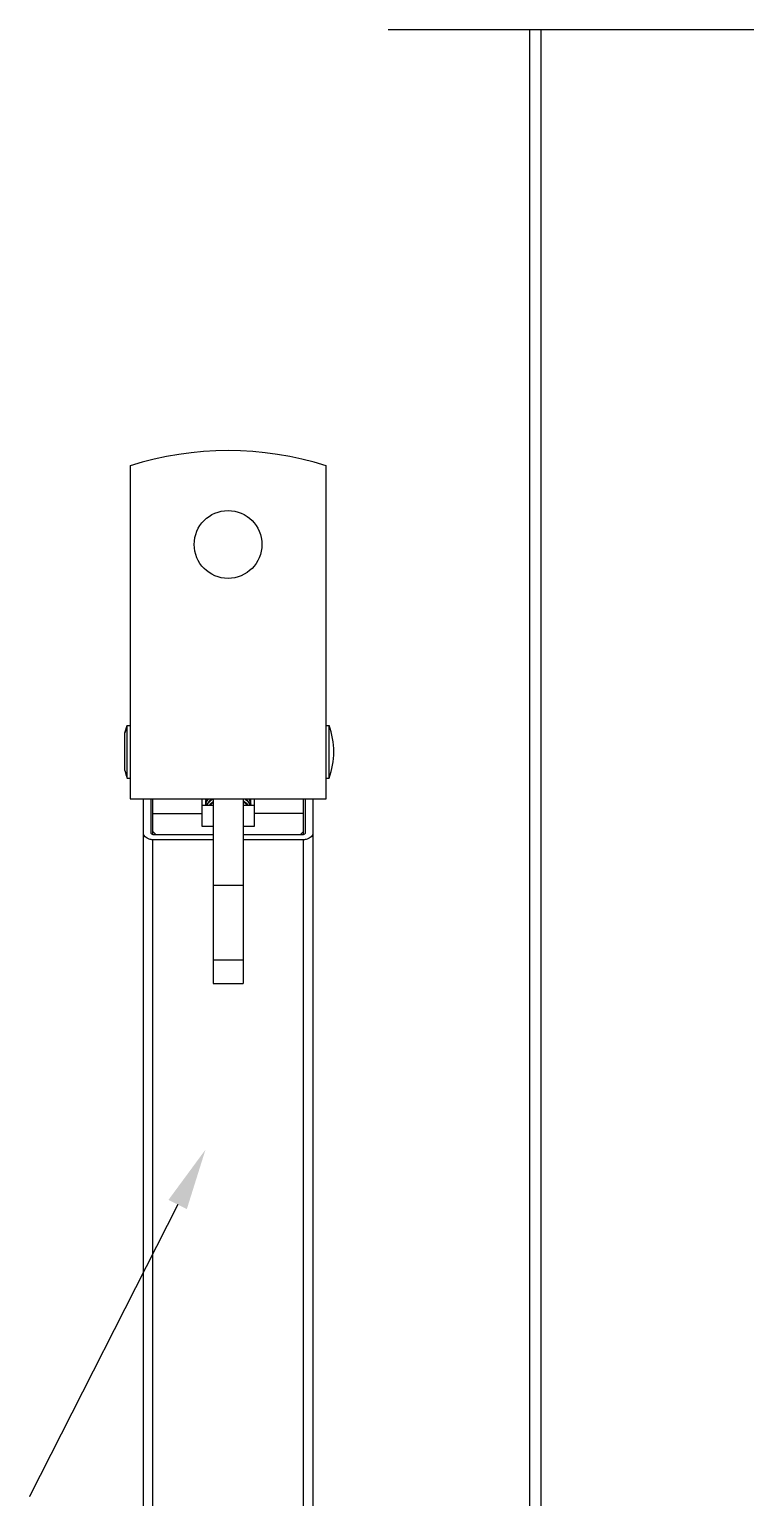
# Model space of a CAD drawing. Extents: x 815029915 to 815825525, y 579155098 to 579748855.
# Drawn here: x 815613729 to 815614699, y 579342781 to 579344768 of the extents above; entities that cross this region are included whole.
import ezdxf

# ---------------------------------------------------------------- set-up
doc = ezdxf.new("R2010")
doc.units = 0
doc.header["$LTSCALE"] = 100
doc.header["$MEASUREMENT"] = 0
doc.layers.add('02___PRT_ALL_AXES', color=7, linetype='Continuous')

msp = doc.modelspace()

# ---------------------------------------------------------------- linework, layer by layer
at = {"color": 7, "linetype": 'Continuous'}
for p, q in [((815614215, 579344767.8), (815615010.6, 579344767.8)), ((815614406.4, 579344767.8), (815614406.4, 579340690.6)), ((815614421.7, 579344767.8), (815614421.7, 579340690.6)), ((815613865.9, 579344177.3), (815613865.9, 579343726.4)), ((815614131, 579343726.4), (815614131, 579344177.3)), ((815613861.8, 579343825.8), (815613865.9, 579343825.8)), ((815614131, 579343825.8), (815614135.1, 579343825.8)), ((815613861.8, 579343754.4), (815613865.9, 579343754.4)), ((815614131, 579343754.4), (815614135.1, 579343754.4)), ((815613865.9, 579343726.4), (815614131, 579343726.4)), ((815613883.7, 579342024.3), (815613883.7, 579343726.4)), ((815613893.9, 579343726.4), (815613893.9, 579343680)), ((815613896.5, 579343678.2), (815613896.5, 579343726.4)), ((815613962.8, 579343726.4), (815613962.8, 579343689.4)), ((815613978.1, 579343726.4), (815613978.1, 579343476.3)), ((815614018.8, 579343726.4), (815614018.8, 579343476.3)), ((815614019, 579343718), (815614018.9, 579343718)), ((815614034.1, 579343689.4), (815614034.1, 579343726.4)), ((815614100.4, 579343678.2), (815614100.4, 579343726.4)), ((815614103, 579343680), (815614103, 579343726.4)), ((815614113.2, 579343726.4), (815614113.2, 579342024.3)), ((815613896.5, 579343706.4), (815613962.8, 579343706.4)), ((815614100.4, 579343706.4), (815614034.1, 579343706.4)), ((815613896.5, 579343678.2), (815613978.1, 579343678.2)), ((815613896.5, 579342022.3), (815613896.5, 579343671)), ((815613978.1, 579343671), (815613896.5, 579343671)), ((815614018.8, 579343678.2), (815614100.4, 579343678.2)), ((815614100.4, 579343671), (815614018.8, 579343671)), ((815614100.4, 579342022.3), (815614100.4, 579343671)), ((815613978.1, 579343609.4), (815614018.8, 579343609.4)), ((815613978.1, 579343508.5), (815614018.8, 579343508.5)), ((815613978.1, 579343476.3), (815614018.8, 579343476.3))]:
    msp.add_line(p, q, dxfattribs=at)
at = {"color": 4, "linetype": 'ByBlock', "lineweight": -2}
msp.add_line((815613729.4, 579342782.1), (815613729.2, 579342782.1), dxfattribs=at)
at = {"color": 7, "linetype": 'Continuous'}
for points in [[(815613893.9, 579343680), (815613894.1, 579343679.4), (815613894.7, 579343678.8), (815613895.5, 579343678.4), (815613896.5, 579343678.2)], [(815614100.4, 579343678.2), (815614101.4, 579343678.4), (815614102.2, 579343678.8), (815614102.8, 579343679.4), (815614103, 579343680)]]:
    msp.add_lwpolyline(points, dxfattribs=at)
at = {"color": 4, "linetype": 'ByBlock', "lineweight": -2}
msp.add_lwpolyline([(815613930.1, 579343177.3), (815613729.4, 579342782.1)], dxfattribs=at)
at = {"color": 7, "linetype": 'Continuous'}
for centre, radius, start, end in [((815613998.4, 579343755.8), 441.8, 72.5364, 107.4636), ((815613984.3, 579343725.9), 16.5, 178.3603, 179.9995), ((815613984.5, 579343725.9), 16.6, 180.0173, 187.5323), ((815613984.5, 579343721.6), 16.6, 172.4831, 179.9828), ((815613984.6, 579343720.5), 16.8, 170.629, 176.2824), ((815613984.4, 579343720.5), 16.5, 176.2903, 179.9967), ((815613984.5, 579343720.5), 16.6, 180.0172, 187.5235), ((815613984.6, 579343716.2), 16.8, 172.4824, 173.9962), ((815613984.9, 579343721.5), 17, 165.7648, 172.4748), ((815613984.9, 579343716.1), 17, 165.7644, 172.4657), ((815613985.1, 579343720.4), 17.2, 162.4874, 170.6013), ((815613985.1, 579343715), 17.3, 162.4837, 170.2332), ((815613985.2, 579343721.4), 17.4, 163.4415, 165.7729), ((815613985.3, 579343716), 17.5, 162.5052, 165.7688), ((815613985.7, 579343720.2), 17.9, 159.7302, 162.506), ((815613994.9, 579343697.1), 30.2, 124.0244, 124.6459), ((815614004.2, 579343697.7), 28.7, 58.2813, 59.0616), ((815614014.1, 579343718.7), 14.9, 15.3229, 16.4114), ((815614014.4, 579343718.8), 14.6, 8.8281, 15.3359), ((815614014.6, 579343723.2), 14.4, 4.3664, 12.8789), ((815614014.8, 579343724.3), 14.2, 0.024, 8.5353), ((815614014.8, 579343723.2), 14.2, 351.1841, 359.9741), ((815614014.8, 579343718.9), 14.2, 0.0261, 8.822), ((815614014.9, 579343723.2), 14.1, 0.0047, 4.3398), ((815614014.9, 579343717.8), 14.1, 0.4275, 4.3387)]:
    msp.add_arc(centre, radius, start, end, dxfattribs=at)
for points in [[(815613971.2, 579343726.4), (815613970.1, 579343724.8), (815613969.2, 579343723.1), (815613968.6, 579343721.3)], [(815613968.6, 579343720.2), (815613969.4, 579343722.4), (815613970.5, 579343724.6), (815613972, 579343726.4)], [(815613977.7, 579343722), (815613976, 579343720.8), (815613974.4, 579343719.5), (815613973.1, 579343717.9)], [(815613974.1, 579343718), (815613975.3, 579343719.1), (815613976.6, 579343720.1), (815613978, 579343721.1)], [(815614028.5, 579343723), (815614028.1, 579343724.1), (815614027.6, 579343725.3), (815614027, 579343726.4)]]:
    msp.add_open_spline(points, degree=3, dxfattribs=at)
for points, knots in [([(815613976.4, 579343726.4), (815613975.6, 579343725.8), (815613972.8, 579343723.4), (815613970.6, 579343720.4), (815613969.4, 579343717.9)], [0, 0, 0, 0, 0.264129, 1, 1, 1, 1]), ([(815613970, 579343717.9), (815613970.4, 579343718.7), (815613972.5, 579343722.1), (815613975.5, 579343724.8), (815613977.9, 579343726.5)], [0, 0, 0, 0, 0.237509, 1, 1, 1, 1]), ([(815614025.4, 579343717.9), (815614024.9, 579343718.5), (815614023.1, 579343720.6), (815614020.8, 579343722.3), (815614018.9, 579343723.4)], [0, 0, 0, 0, 0.238298, 1, 1, 1, 1]), ([(815614019.3, 579343722.1), (815614019.8, 579343721.8), (815614021.6, 579343720.6), (815614023.3, 579343719.1), (815614024.5, 579343717.9)], [0, 0, 0, 0, 0.259883, 1, 1, 1, 1]), ([(815614021, 579343726.4), (815614021.8, 579343725.8), (815614024.6, 579343723.5), (815614026.9, 579343720.4), (815614027.9, 579343717.9)], [0, 0, 0, 0, 0.268325, 1, 1, 1, 1]), ([(815614028.3, 579343717.9), (815614028.1, 579343718.7), (815614026.7, 579343722), (815614024.4, 579343724.7), (815614022.3, 579343726.4)], [0, 0, 0, 0, 0.236582, 1, 1, 1, 1]), ([(815614026.3, 579343726.4), (815614026.7, 579343725.8), (815614028.1, 579343723.5), (815614028.9, 579343720.9), (815614029, 579343718.9)], [0, 0, 0, 0, 0.260499, 1, 1, 1, 1]), ([(815613896.5, 579343671), (815613894.8, 579343671), (815613889.5, 579343671.5), (815613883.7, 579343676.2), (815613883.7, 579343680)], [0, 0, 0, 0, 0.300361, 1, 1, 1, 1]), ([(815614113.2, 579343680), (815614113.2, 579343676.2), (815614107.4, 579343671.5), (815614102.1, 579343671), (815614100.4, 579343671)], [0, 0, 0, 0, 0.699639, 1, 1, 1, 1])]:
    msp.add_open_spline(points, degree=3, knots=knots, dxfattribs=at)
at = {"color": 4}
msp.add_solid([(815613917.7, 579343183.6), (815613967.8, 579343251.6), (815613942.5, 579343171)], dxfattribs=at)
at = {"layer": '02___PRT_ALL_AXES', "color": 7, "linetype": 'Continuous'}
for p, q in [((815613858.6, 579343815.6), (815613861.8, 579343825.8)), ((815613858.6, 579343764.6), (815613858.6, 579343815.6)), ((815613861.8, 579343754.4), (815613861.8, 579343825.8)), ((815613861.8, 579343825.8), (815613865.9, 579343825.8)), ((815614131, 579343825.8), (815614135.1, 579343825.8)), ((815614135.1, 579343754.4), (815614135.1, 579343825.8)), ((815613858.6, 579343764.6), (815613861.8, 579343754.4)), ((815613861.8, 579343754.4), (815613865.9, 579343754.4)), ((815614131, 579343754.4), (815614135.1, 579343754.4)), ((815613962.8, 579343717.9), (815613978.1, 579343717.9)), ((815614018.8, 579343717.9), (815614034.1, 579343717.9)), ((815613962.8, 579343689.4), (815613978.1, 579343689.4)), ((815614018.8, 579343689.4), (815614034.1, 579343689.4)), ((815613900.5, 579343678.2), (815613896.5, 579343682.3)), ((815614100.4, 579343682.3), (815614096.4, 579343678.2))]:
    msp.add_line(p, q, dxfattribs=at)
msp.add_circle((815613998.4, 579344070.6), 45.9, dxfattribs=at)
for centre, start, end in [((815613957.3, 579343790.1), 159.5127, 165.5225), ((815614039.6, 579343790.1), 339.5127, 20.4873), ((815613957.3, 579343790.1), 194.4775, 200.4873)]:
    msp.add_arc(centre, 102, start, end, dxfattribs=at)

doc.saveas('drawing.dxf')
